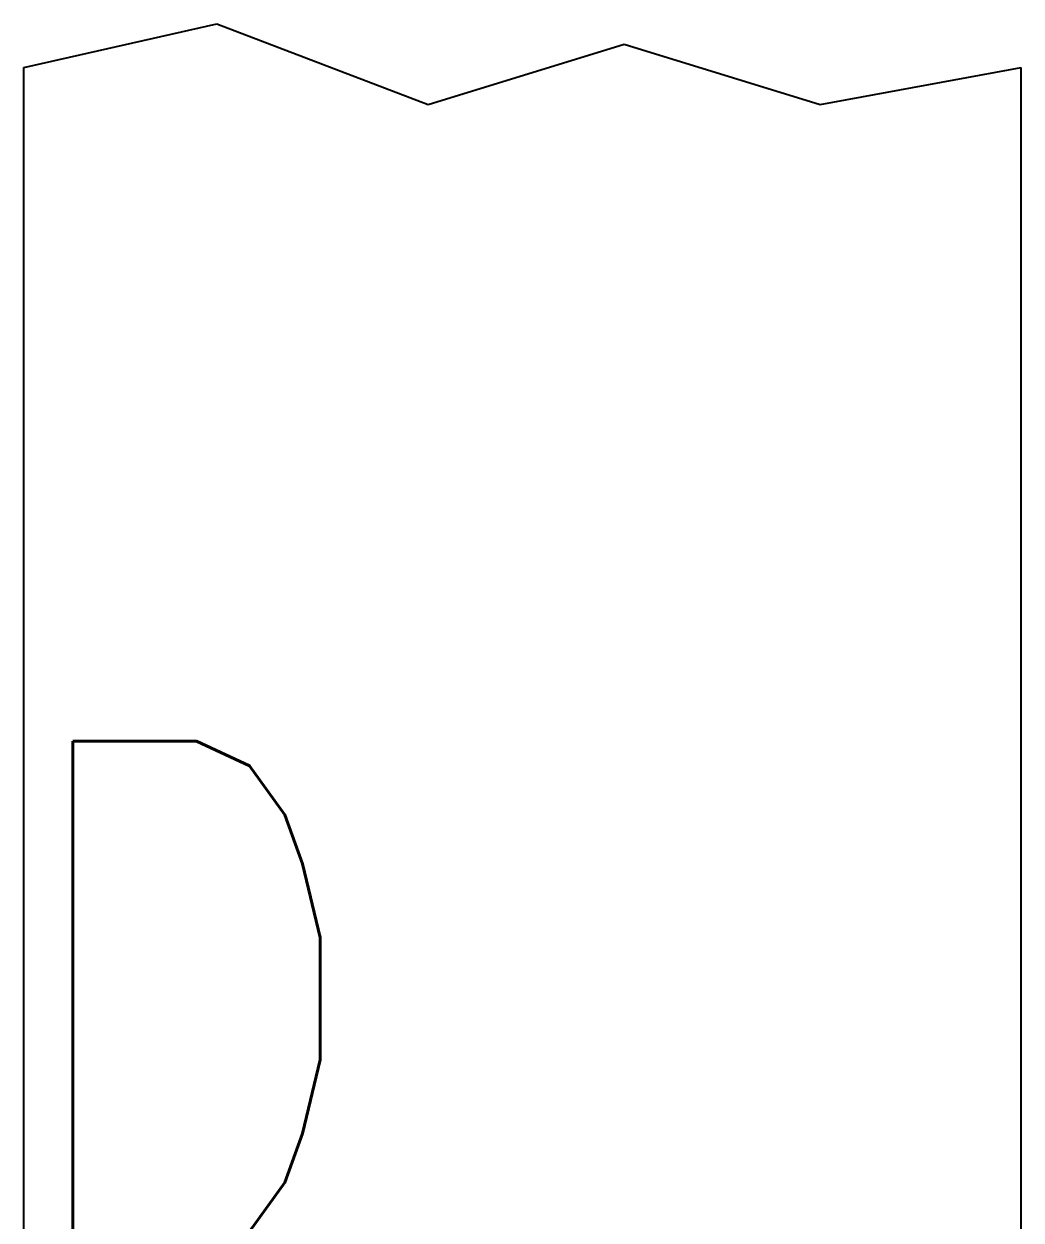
# Model space of a CAD drawing. Extents: x -668440 to 1010955, y -1678500 to 210463.
# Drawn here: x 487131 to 488870, y -15711 to -13624 of the extents above; entities that cross this region are included whole.
import ezdxf
from ezdxf.enums import TextEntityAlignment as Align

# ---------------------------------------------------------------- set-up
doc = ezdxf.new("R2010")
doc.units = 0
doc.header["$MEASUREMENT"] = 0
doc.layers.add('s小梁', color=7, linetype='CONTINUOUS')
doc.layers.add('注記', color=3, linetype='CONTINUOUS')
doc.styles.add('S020', font='simplex.shx', dxfattribs={"width": 0.8, "height": 100, "bigfont": 'extfont2.shx'})

# ---------------------------------------------------------------- blocks, each defined once
blk = doc.blocks.new('ウェブクランプ工法設計指針')
at = {"layer": '注記'}
for p, q in [((806602.73078, 11904.99509), (806656.05523, 11917.03205)), ((806656.05523, 11917.03205), (806714.39247, 11894.80805)), ((806714.39247, 11894.80805), (806768.56355, 11911.47635)), ((806768.56355, 11911.47635), (806822.73462, 11894.80805)), ((806602.73078, 11345.51722), (806602.73078, 11904.99509)), ((806822.73462, 11894.80805), (806878.24379, 11904.99509)), ((806878.24379, 11345.51722), (806878.24379, 11904.99509))]:
    blk.add_line(p, q, dxfattribs=at)
at = {"layer": '注記', "style": 'S020', "width": 0.8}
blk.add_text('D', height=142.31, dxfattribs=at).set_placement((806647.99947, 11647.63987), align=Align.MIDDLE)

msp = doc.modelspace()

# ---------------------------------------------------------------- block references
at = {"layer": 's小梁', "xscale": 6.312500000000052, "yscale": 6.312500000000052, "zscale": 6.312500000000052}
msp.add_blockref('ウェブクランプ工法設計指針', (-4604548.99347, -88850), dxfattribs=at)

doc.saveas('drawing.dxf')
